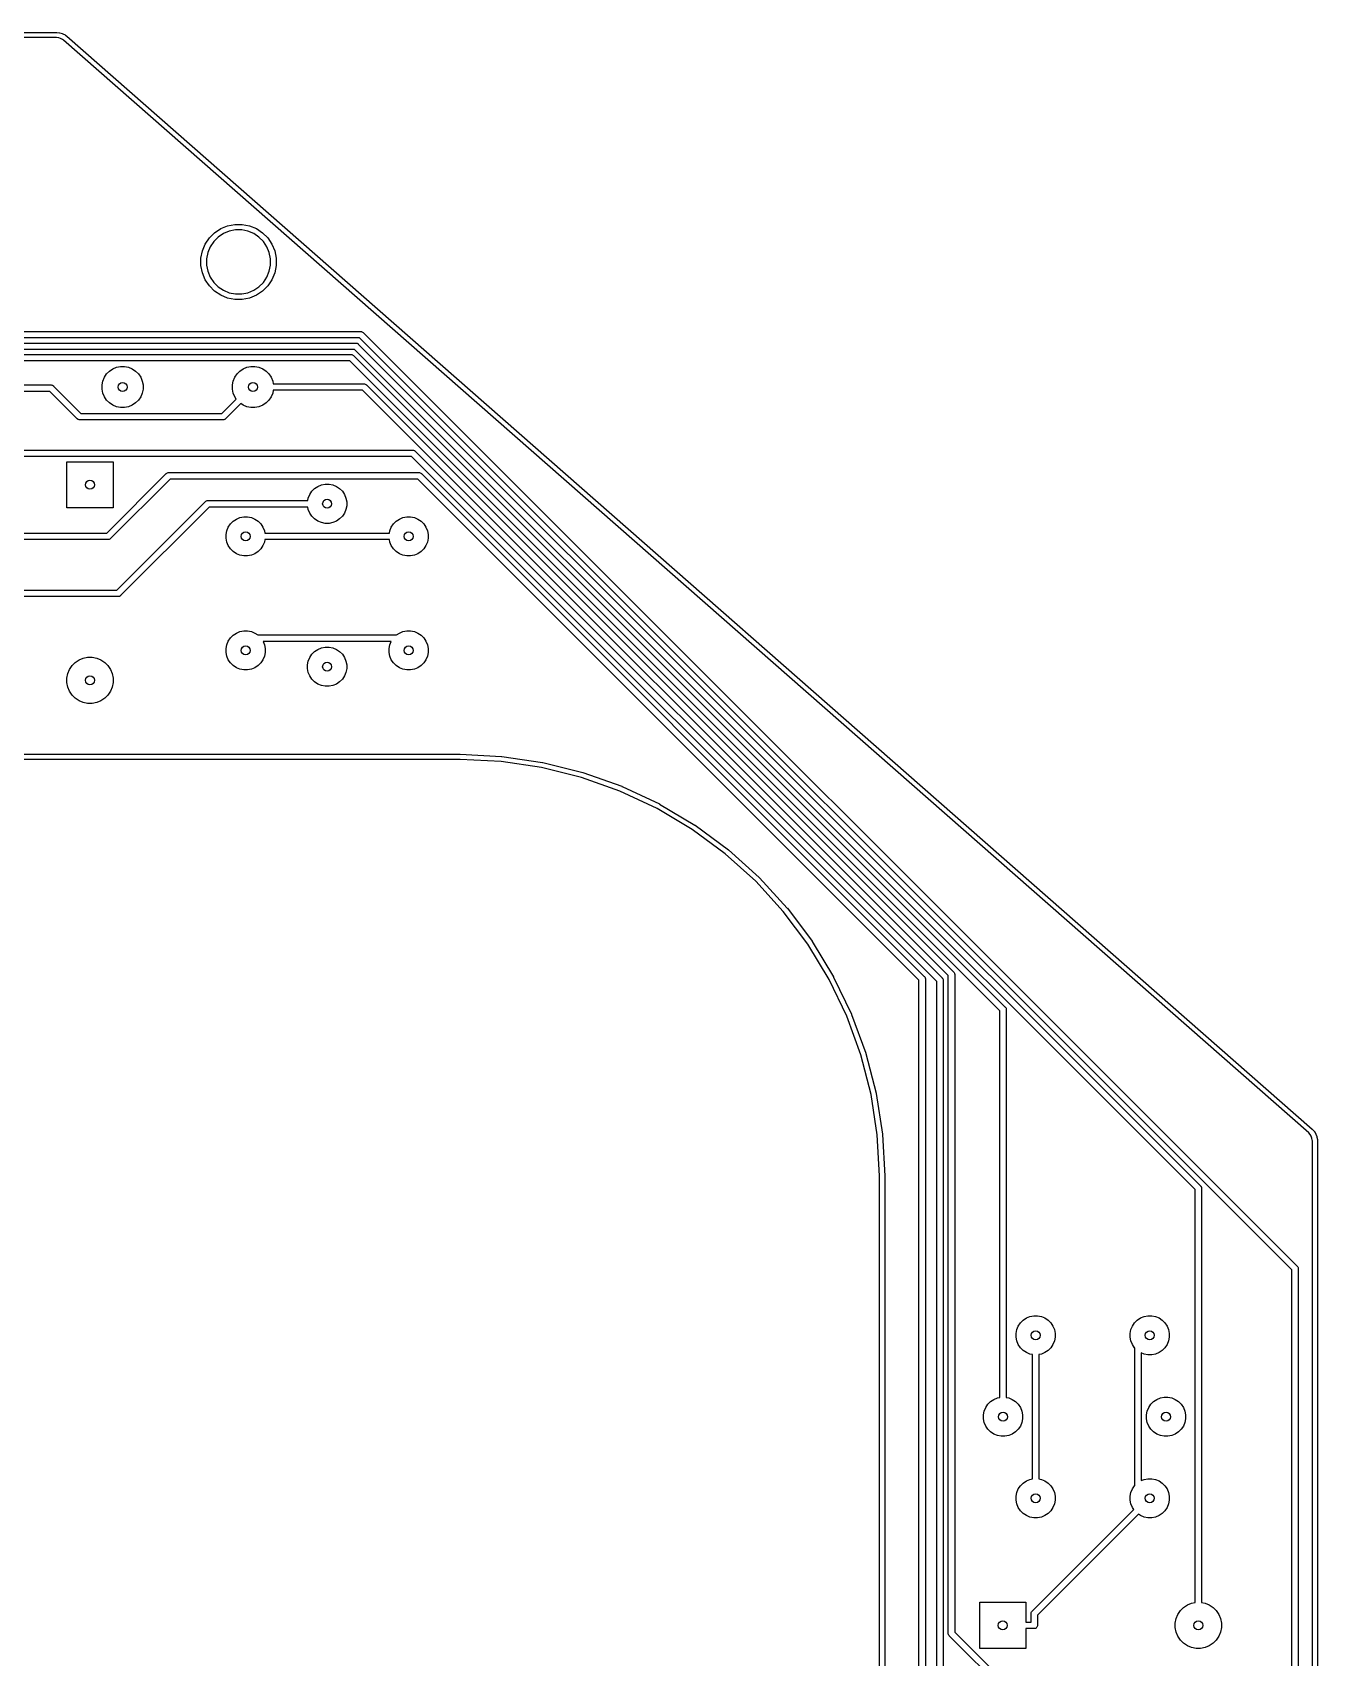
# Model space of a CAD drawing. Extents: x 17 to 176, y -177 to -9.
# Drawn here: x 125.5 to 175.6, y -72.4 to -9 of the extents above; entities that cross this region are included whole.
import ezdxf

# ---------------------------------------------------------------- set-up
doc = ezdxf.new("R2010")
doc.units = 0
doc.layers.add('BLACK', color=7, linetype='CONTINUOUS')

msp = doc.modelspace()

# ---------------------------------------------------------------- linework, layer by layer
at = {"layer": 'BLACK', "linetype": 'CONTINUOUS'}
for p, q in [((112.273, -9.044), (126.469, -9.044)), ((126.46, -9.244), (112.368, -9.244)), ((126.544, -9.2522), (126.46, -9.244)), ((126.469, -9.044), (126.474, -9.0445)), ((126.474, -9.0445), (126.474, -9.0445)), ((126.474, -9.0445), (126.573, -9.0541)), ((126.62, -9.2752), (126.544, -9.2522)), ((126.573, -9.0541), (126.573, -9.0541)), ((126.573, -9.0541), (126.574, -9.0543)), ((126.574, -9.0543), (126.583, -9.0562)), ((126.583, -9.0562), (126.592, -9.0579)), ((126.592, -9.0579), (126.687, -9.0866)), ((126.691, -9.3133), (126.62, -9.2752)), ((126.687, -9.0866), (126.688, -9.087)), ((126.688, -9.087), (126.697, -9.0906)), ((126.736, -9.3476), (126.691, -9.3133)), ((126.697, -9.0906), (126.705, -9.094)), ((126.705, -9.094), (126.792, -9.1406)), ((175.24, -51.931), (126.736, -9.3476)), ((126.792, -9.1406), (126.794, -9.1412)), ((126.794, -9.1412), (126.8, -9.1455)), ((126.8, -9.1455), (126.806, -9.1495)), ((126.806, -9.1495), (126.859, -9.1899)), ((126.859, -9.1899), (126.862, -9.1919)), ((126.862, -9.1919), (175.379, -51.7871)), ((132.253, -17.2922), (132.413, -17.0522)), ((132.413, -17.0522), (132.617, -16.8481)), ((132.757, -17.0181), (132.583, -17.1918)), ((132.617, -16.8481), (132.857, -16.6877)), ((132.961, -16.8817), (132.757, -17.0181)), ((132.857, -16.6877), (133.124, -16.5772)), ((133.188, -16.7878), (132.961, -16.8817)), ((133.124, -16.5772), (133.407, -16.5209)), ((133.429, -16.7399), (133.188, -16.7878)), ((133.407, -16.5209), (133.696, -16.5209)), ((133.674, -16.7399), (133.429, -16.7399)), ((133.915, -16.7878), (133.674, -16.7399)), ((133.696, -16.5209), (133.979, -16.5772)), ((134.142, -16.8817), (133.915, -16.7878)), ((133.979, -16.5772), (134.245, -16.6877)), ((134.346, -17.0181), (134.142, -16.8817)), ((134.245, -16.6877), (134.485, -16.8481)), ((134.52, -17.1918), (134.346, -17.0181)), ((134.485, -16.8481), (134.69, -17.0522)), ((134.69, -17.0522), (134.85, -17.2922)), ((132.086, -17.842), (132.142, -17.5589)), ((132.142, -17.5589), (132.253, -17.2922)), ((132.353, -17.6228), (132.305, -17.8636)), ((132.447, -17.3959), (132.353, -17.6228)), ((132.583, -17.1918), (132.447, -17.3959)), ((134.656, -17.3959), (134.52, -17.1918)), ((134.75, -17.6228), (134.656, -17.3959)), ((134.798, -17.8636), (134.75, -17.6228)), ((134.85, -17.2922), (134.96, -17.5589)), ((134.96, -17.5589), (135.017, -17.842)), ((132.086, -18.1307), (132.086, -17.842)), ((132.142, -18.4138), (132.086, -18.1307)), ((132.305, -17.8636), (132.305, -18.1091)), ((132.305, -18.1091), (132.353, -18.35)), ((132.353, -18.35), (132.447, -18.5768)), ((134.656, -18.5768), (134.75, -18.35)), ((134.75, -18.35), (134.798, -18.1091)), ((134.798, -18.1091), (134.798, -17.8636)), ((135.017, -18.1307), (134.96, -18.4138)), ((135.017, -17.842), (135.017, -18.1307)), ((132.253, -18.6805), (132.142, -18.4138)), ((132.413, -18.9206), (132.253, -18.6805)), ((132.617, -19.1247), (132.413, -18.9206)), ((132.447, -18.5768), (132.583, -18.781)), ((132.583, -18.781), (132.757, -18.9546)), ((132.757, -18.9546), (132.961, -19.091)), ((134.142, -19.091), (134.346, -18.9546)), ((134.346, -18.9546), (134.52, -18.781)), ((134.69, -18.9206), (134.485, -19.1247)), ((134.52, -18.781), (134.656, -18.5768)), ((134.85, -18.6805), (134.69, -18.9206)), ((134.96, -18.4138), (134.85, -18.6805)), ((132.857, -19.285), (132.617, -19.1247)), ((133.124, -19.3955), (132.857, -19.285)), ((132.961, -19.091), (133.188, -19.185)), ((133.407, -19.4518), (133.124, -19.3955)), ((133.188, -19.185), (133.429, -19.2329)), ((133.696, -19.4518), (133.407, -19.4518)), ((133.429, -19.2329), (133.674, -19.2329)), ((133.674, -19.2329), (133.915, -19.185)), ((133.979, -19.3955), (133.696, -19.4518)), ((133.915, -19.185), (134.142, -19.091)), ((134.245, -19.285), (133.979, -19.3955)), ((134.485, -19.1247), (134.245, -19.285)), ((120.232, -20.6953), (138.305, -20.6953)), ((138.305, -20.6953), (138.311, -20.6947)), ((138.311, -20.6947), (138.317, -20.6953)), ((138.317, -20.6953), (138.317, -20.6953)), ((138.317, -20.6953), (138.335, -20.6971)), ((138.335, -20.6971), (138.359, -20.7043)), ((138.359, -20.7043), (138.381, -20.7159)), ((138.381, -20.7159), (138.4, -20.7315)), ((138.4, -20.7315), (138.404, -20.7363)), ((138.404, -20.7363), (174.791, -57.1241)), ((114.949, -21.1456), (138.118, -21.1456)), ((138.073, -21.3956), (114.994, -21.3956)), ((138.259, -20.9453), (120.186, -20.9453)), ((170.817, -54.1401), (138.073, -21.3956)), ((138.118, -21.1456), (138.124, -21.145)), ((138.124, -21.145), (138.13, -21.1456)), ((138.13, -21.1456), (138.13, -21.1456)), ((138.13, -21.1456), (138.149, -21.1474)), ((138.149, -21.1474), (138.172, -21.1546)), ((138.172, -21.1546), (138.194, -21.1662)), ((138.194, -21.1662), (138.213, -21.1818)), ((138.213, -21.1818), (138.217, -21.1866)), ((138.217, -21.1866), (171.026, -53.9956)), ((174.582, -57.2686), (138.259, -20.9453)), ((116.065, -21.5959), (137.931, -21.5959)), ((137.886, -21.8459), (116.11, -21.8459)), ((128.522, -22.2386), (128.653, -22.151)), ((128.653, -22.151), (128.799, -22.0907)), ((128.799, -22.0907), (128.953, -22.06)), ((128.953, -22.06), (129.111, -22.06)), ((129.111, -22.06), (129.265, -22.0907)), ((129.265, -22.0907), (129.411, -22.151)), ((129.411, -22.151), (129.542, -22.2386)), ((133.602, -22.2386), (133.733, -22.151)), ((133.733, -22.151), (133.879, -22.0907)), ((133.879, -22.0907), (134.033, -22.06)), ((134.033, -22.06), (134.191, -22.06)), ((134.191, -22.06), (134.345, -22.0907)), ((134.345, -22.0907), (134.491, -22.151)), ((134.491, -22.151), (134.622, -22.2386)), ((163.208, -47.1681), (137.886, -21.8459)), ((137.931, -21.5959), (137.938, -21.5953)), ((137.938, -21.5953), (137.944, -21.5959)), ((137.944, -21.5959), (137.944, -21.5959)), ((137.944, -21.5959), (137.962, -21.5977)), ((137.962, -21.5977), (137.986, -21.6049)), ((137.986, -21.6049), (138.007, -21.6165)), ((138.007, -21.6165), (138.026, -21.6321)), ((138.026, -21.6321), (138.03, -21.6369)), ((138.03, -21.6369), (163.417, -47.0236)), ((119.834, -22.7796), (126.243, -22.7796)), ((126.243, -22.7796), (126.249, -22.779)), ((126.249, -22.779), (126.255, -22.7796)), ((126.255, -22.7796), (126.255, -22.7796)), ((126.255, -22.7796), (126.274, -22.7814)), ((126.274, -22.7814), (126.297, -22.7886)), ((126.297, -22.7886), (126.319, -22.8002)), ((128.232, -22.7812), (128.263, -22.6266)), ((128.232, -22.9388), (128.232, -22.7812)), ((128.263, -22.6266), (128.323, -22.4811)), ((128.323, -22.4811), (128.411, -22.35)), ((128.411, -22.35), (128.522, -22.2386)), ((129.542, -22.2386), (129.653, -22.35)), ((129.653, -22.35), (129.741, -22.4811)), ((129.741, -22.4811), (129.801, -22.6266)), ((129.801, -22.6266), (129.832, -22.7812)), ((129.832, -22.7812), (129.832, -22.9388)), ((133.312, -22.7812), (133.343, -22.6266)), ((133.312, -22.9388), (133.312, -22.7812)), ((133.343, -22.6266), (133.403, -22.4811)), ((133.403, -22.4811), (133.491, -22.35)), ((133.491, -22.35), (133.602, -22.2386)), ((134.622, -22.2386), (134.733, -22.35)), ((134.733, -22.35), (134.821, -22.4811)), ((134.821, -22.4811), (134.881, -22.6266)), ((134.881, -22.6266), (134.903, -22.735)), ((134.903, -22.735), (138.43, -22.735)), ((138.43, -22.735), (138.436, -22.7344)), ((138.436, -22.7344), (138.442, -22.735)), ((138.442, -22.735), (138.442, -22.735)), ((138.442, -22.735), (138.461, -22.7368)), ((138.461, -22.7368), (138.484, -22.744)), ((138.484, -22.744), (138.506, -22.7556)), ((138.506, -22.7556), (138.525, -22.7712)), ((138.525, -22.7712), (138.529, -22.776)), ((138.529, -22.776), (161.408, -45.6549)), ((126.197, -23.0296), (119.88, -23.0296)), ((127.268, -24.1), (126.197, -23.0296)), ((126.319, -22.8002), (126.338, -22.8158)), ((126.338, -22.8158), (126.342, -22.8206)), ((126.342, -22.8206), (127.412, -23.8909)), ((128.263, -23.0934), (128.232, -22.9388)), ((128.323, -23.2389), (128.263, -23.0934)), ((128.411, -23.37), (128.323, -23.2389)), ((128.522, -23.4814), (128.411, -23.37)), ((129.653, -23.37), (129.542, -23.4814)), ((129.741, -23.2389), (129.653, -23.37)), ((129.801, -23.0934), (129.741, -23.2389)), ((129.832, -22.9388), (129.801, -23.0934)), ((132.904, -23.8909), (133.464, -23.3308)), ((133.343, -23.0934), (133.312, -22.9388)), ((133.403, -23.2389), (133.343, -23.0934)), ((133.464, -23.3308), (133.403, -23.2389)), ((134.733, -23.37), (134.622, -23.4814)), ((134.821, -23.2389), (134.733, -23.37)), ((134.881, -23.0934), (134.821, -23.2389)), ((134.903, -22.985), (134.881, -23.0934)), ((138.385, -22.985), (134.903, -22.985)), ((161.199, -45.7994), (138.385, -22.985)), ((127.412, -23.8909), (132.904, -23.8909)), ((128.653, -23.569), (128.522, -23.4814)), ((128.799, -23.6293), (128.653, -23.569)), ((128.953, -23.66), (128.799, -23.6293)), ((129.111, -23.66), (128.953, -23.66)), ((129.265, -23.6293), (129.111, -23.66)), ((129.411, -23.569), (129.265, -23.6293)), ((129.542, -23.4814), (129.411, -23.569)), ((133.641, -23.5076), (133.049, -24.0999)), ((133.733, -23.569), (133.641, -23.5076)), ((133.879, -23.6293), (133.733, -23.569)), ((134.033, -23.66), (133.879, -23.6293)), ((134.191, -23.66), (134.033, -23.66)), ((134.345, -23.6293), (134.191, -23.66)), ((134.491, -23.569), (134.345, -23.6293)), ((134.622, -23.4814), (134.491, -23.569)), ((127.272, -24.1047), (127.268, -24.1)), ((127.276, -24.1086), (127.272, -24.1047)), ((127.286, -24.1167), (127.276, -24.1086)), ((127.276, -24.1086), (127.276, -24.1086)), ((127.291, -24.1203), (127.286, -24.1167)), ((127.312, -24.1319), (127.291, -24.1203)), ((127.336, -24.1391), (127.312, -24.1319)), ((127.354, -24.1409), (127.336, -24.1391)), ((127.36, -24.1415), (127.354, -24.1409)), ((127.354, -24.1409), (127.354, -24.1409)), ((127.367, -24.1409), (127.36, -24.1415)), ((132.95, -24.1409), (127.367, -24.1409)), ((132.956, -24.1415), (132.95, -24.1409)), ((132.962, -24.1409), (132.956, -24.1415)), ((132.981, -24.1391), (132.962, -24.1409)), ((132.962, -24.1409), (132.962, -24.1409)), ((133.004, -24.1319), (132.981, -24.1391)), ((133.026, -24.1203), (133.004, -24.1319)), ((133.045, -24.1047), (133.026, -24.1203)), ((133.049, -24.0999), (133.045, -24.1047)), ((119.785, -25.3197), (140.336, -25.3197)), ((140.336, -25.3197), (140.342, -25.3191)), ((140.342, -25.3191), (140.349, -25.3197)), ((140.349, -25.3197), (140.349, -25.3197)), ((140.349, -25.3197), (140.367, -25.3215)), ((140.367, -25.3215), (140.39, -25.3287)), ((140.39, -25.3287), (140.412, -25.3403)), ((140.291, -25.5697), (119.83, -25.5697)), ((126.862, -27.57), (126.862, -25.77)), ((126.862, -25.77), (128.662, -25.77)), ((128.662, -25.77), (128.662, -27.57)), ((160.749, -46.0276), (140.291, -25.5697)), ((140.412, -25.3403), (140.431, -25.3559)), ((140.431, -25.3559), (140.435, -25.3607)), ((140.435, -25.3607), (160.958, -45.8831)), ((128.417, -28.556), (130.737, -26.2356)), ((130.882, -26.4447), (128.561, -28.765)), ((130.737, -26.2356), (130.741, -26.2309)), ((130.741, -26.2309), (130.746, -26.227)), ((130.746, -26.227), (130.76, -26.2153)), ((130.746, -26.227), (130.746, -26.227)), ((130.76, -26.2153), (130.782, -26.2037)), ((130.76, -26.2153), (130.76, -26.2153)), ((130.76, -26.2153), (130.76, -26.2153)), ((130.782, -26.2037), (130.805, -26.1965)), ((130.805, -26.1965), (130.824, -26.1947)), ((130.824, -26.1947), (130.83, -26.1941)), ((130.824, -26.1947), (130.824, -26.1947)), ((130.83, -26.1941), (130.836, -26.1947)), ((130.836, -26.1947), (140.574, -26.1947)), ((140.529, -26.4447), (130.882, -26.4447)), ((160.057, -45.9733), (140.529, -26.4447)), ((140.574, -26.1947), (140.581, -26.1941)), ((140.581, -26.1941), (140.587, -26.1947)), ((140.587, -26.1947), (140.587, -26.1947)), ((140.587, -26.1947), (140.605, -26.1965)), ((140.605, -26.1965), (140.629, -26.2037)), ((140.629, -26.2037), (140.65, -26.2153)), ((140.65, -26.2153), (140.669, -26.2309)), ((140.669, -26.2309), (140.673, -26.2357)), ((140.673, -26.2357), (160.266, -45.8288)), ((136.25, -27.286), (136.269, -27.1887)), ((136.269, -27.1887), (136.327, -27.0501)), ((136.327, -27.0501), (136.41, -26.9253)), ((136.41, -26.9253), (136.516, -26.8191)), ((136.516, -26.8191), (136.641, -26.7357)), ((136.641, -26.7357), (136.78, -26.6783)), ((136.78, -26.6783), (136.927, -26.649)), ((136.927, -26.649), (137.077, -26.649)), ((137.077, -26.649), (137.224, -26.6783)), ((137.224, -26.6783), (137.363, -26.7357)), ((137.363, -26.7357), (137.488, -26.8191)), ((137.488, -26.8191), (137.594, -26.9253)), ((137.594, -26.9253), (137.677, -27.0501)), ((137.677, -27.0501), (137.735, -27.1887)), ((137.735, -27.1887), (137.764, -27.336)), ((128.662, -27.57), (126.862, -27.57)), ((128.807, -30.7785), (132.258, -27.3269)), ((132.403, -27.536), (128.951, -30.9875)), ((132.258, -27.3269), (132.262, -27.3222)), ((132.262, -27.3222), (132.268, -27.3171)), ((132.268, -27.3171), (132.281, -27.3066)), ((132.281, -27.3066), (132.303, -27.295)), ((132.303, -27.295), (132.327, -27.2878)), ((132.327, -27.2878), (132.345, -27.286)), ((132.345, -27.286), (132.351, -27.2854)), ((132.345, -27.286), (132.345, -27.286)), ((132.351, -27.2854), (132.357, -27.286)), ((132.357, -27.286), (136.25, -27.286)), ((136.25, -27.536), (132.403, -27.536)), ((136.269, -27.6333), (136.25, -27.536)), ((136.327, -27.7719), (136.269, -27.6333)), ((136.41, -27.8967), (136.327, -27.7719)), ((137.677, -27.7719), (137.594, -27.8967)), ((137.735, -27.6333), (137.677, -27.7719)), ((137.764, -27.486), (137.735, -27.6333)), ((137.764, -27.336), (137.764, -27.486)), ((133.065, -28.6059), (133.094, -28.4587)), ((133.094, -28.4587), (133.152, -28.3201)), ((133.152, -28.3201), (133.235, -28.1953)), ((133.235, -28.1953), (133.341, -28.0891)), ((133.341, -28.0891), (133.466, -28.0057)), ((133.466, -28.0057), (133.605, -27.9483)), ((133.605, -27.9483), (133.752, -27.919)), ((133.752, -27.919), (133.902, -27.919)), ((133.902, -27.919), (134.049, -27.9483)), ((134.049, -27.9483), (134.188, -28.0057)), ((134.188, -28.0057), (134.313, -28.0891)), ((134.313, -28.0891), (134.419, -28.1953)), ((134.419, -28.1953), (134.502, -28.3201)), ((134.502, -28.3201), (134.56, -28.4587)), ((134.56, -28.4587), (134.579, -28.556)), ((136.516, -28.0029), (136.41, -27.8967)), ((136.641, -28.0863), (136.516, -28.0029)), ((136.78, -28.1437), (136.641, -28.0863)), ((136.927, -28.173), (136.78, -28.1437)), ((137.077, -28.173), (136.927, -28.173)), ((137.224, -28.1437), (137.077, -28.173)), ((137.363, -28.0863), (137.224, -28.1437)), ((137.488, -28.0029), (137.363, -28.0863)), ((137.594, -27.8967), (137.488, -28.0029)), ((139.425, -28.556), (139.444, -28.4587)), ((139.444, -28.4587), (139.502, -28.3201)), ((139.502, -28.3201), (139.585, -28.1953)), ((139.585, -28.1953), (139.691, -28.0891)), ((139.691, -28.0891), (139.816, -28.0057)), ((139.816, -28.0057), (139.955, -27.9483)), ((139.955, -27.9483), (140.102, -27.919)), ((140.102, -27.919), (140.252, -27.919)), ((140.252, -27.919), (140.399, -27.9483)), ((140.399, -27.9483), (140.538, -28.0057)), ((140.538, -28.0057), (140.663, -28.0891)), ((140.663, -28.0891), (140.769, -28.1953)), ((140.769, -28.1953), (140.852, -28.3201)), ((140.852, -28.3201), (140.91, -28.4587)), ((140.91, -28.4587), (140.939, -28.6059)), ((120.609, -28.556), (128.417, -28.556)), ((128.462, -28.806), (120.609, -28.806)), ((128.469, -28.8066), (128.462, -28.806)), ((128.475, -28.806), (128.469, -28.8066)), ((128.493, -28.8042), (128.475, -28.806)), ((128.475, -28.806), (128.475, -28.806)), ((128.517, -28.797), (128.493, -28.8042)), ((128.538, -28.7854), (128.517, -28.797)), ((128.557, -28.7698), (128.538, -28.7854)), ((128.561, -28.765), (128.557, -28.7698)), ((133.065, -28.756), (133.065, -28.6059)), ((133.094, -28.9033), (133.065, -28.756)), ((133.152, -29.0419), (133.094, -28.9033)), ((133.235, -29.1667), (133.152, -29.0419)), ((134.502, -29.0419), (134.419, -29.1667)), ((134.56, -28.9033), (134.502, -29.0419)), ((134.579, -28.806), (134.56, -28.9033)), ((134.579, -28.556), (139.425, -28.556)), ((139.425, -28.806), (134.579, -28.806)), ((139.444, -28.9033), (139.425, -28.806)), ((139.502, -29.0419), (139.444, -28.9033)), ((139.585, -29.1667), (139.502, -29.0419)), ((140.852, -29.0419), (140.769, -29.1667)), ((140.91, -28.9033), (140.852, -29.0419)), ((140.939, -28.756), (140.91, -28.9033)), ((140.939, -28.6059), (140.939, -28.756)), ((133.341, -29.2729), (133.235, -29.1667)), ((133.466, -29.3563), (133.341, -29.2729)), ((133.605, -29.4137), (133.466, -29.3563)), ((133.752, -29.443), (133.605, -29.4137)), ((133.902, -29.443), (133.752, -29.443)), ((134.049, -29.4137), (133.902, -29.443)), ((134.188, -29.3563), (134.049, -29.4137)), ((134.313, -29.2729), (134.188, -29.3563)), ((134.419, -29.1667), (134.313, -29.2729)), ((139.691, -29.2729), (139.585, -29.1667)), ((139.816, -29.3563), (139.691, -29.2729)), ((139.955, -29.4137), (139.816, -29.3563)), ((140.102, -29.443), (139.955, -29.4137)), ((140.252, -29.443), (140.102, -29.443)), ((140.399, -29.4137), (140.252, -29.443)), ((140.538, -29.3563), (140.399, -29.4137)), ((140.663, -29.2729), (140.538, -29.3563)), ((140.769, -29.1667), (140.663, -29.2729)), ((119.546, -30.7785), (128.807, -30.7785)), ((128.852, -31.0285), (119.591, -31.0285)), ((128.859, -31.0291), (128.852, -31.0285)), ((128.865, -31.0285), (128.859, -31.0291)), ((128.883, -31.0267), (128.865, -31.0285)), ((128.865, -31.0285), (128.865, -31.0285)), ((128.907, -31.0195), (128.883, -31.0267)), ((128.928, -31.0079), (128.907, -31.0195)), ((128.947, -30.9923), (128.928, -31.0079)), ((128.951, -30.9875), (128.947, -30.9923)), ((133.065, -33.051), (133.094, -32.9037)), ((133.094, -32.9037), (133.152, -32.7651)), ((133.152, -32.7651), (133.235, -32.6403)), ((133.235, -32.6403), (133.341, -32.5341)), ((133.341, -32.5341), (133.466, -32.4507)), ((133.466, -32.4507), (133.605, -32.3933)), ((133.605, -32.3933), (133.752, -32.364)), ((133.752, -32.364), (133.902, -32.364)), ((133.902, -32.364), (134.049, -32.3933)), ((134.049, -32.3933), (134.188, -32.4507)), ((134.188, -32.4507), (134.297, -32.5234)), ((134.297, -32.5234), (134.299, -32.5232)), ((134.299, -32.5232), (134.305, -32.5226)), ((134.299, -32.5232), (134.299, -32.5232)), ((134.305, -32.5226), (134.311, -32.5232)), ((134.311, -32.5232), (139.693, -32.5232)), ((139.498, -32.7732), (134.506, -32.7732)), ((134.506, -32.7732), (134.56, -32.9037)), ((134.56, -32.9037), (134.589, -33.051)), ((139.415, -33.051), (139.444, -32.9037)), ((139.444, -32.9037), (139.498, -32.7732)), ((139.693, -32.5232), (139.699, -32.5226)), ((139.699, -32.5226), (139.705, -32.5232)), ((139.705, -32.5232), (139.705, -32.5232)), ((139.705, -32.5232), (139.707, -32.5234)), ((139.707, -32.5234), (139.816, -32.4507)), ((139.816, -32.4507), (139.955, -32.3933)), ((139.955, -32.3933), (140.102, -32.364)), ((140.102, -32.364), (140.252, -32.364)), ((140.252, -32.364), (140.399, -32.3933)), ((140.399, -32.3933), (140.538, -32.4507)), ((140.538, -32.4507), (140.663, -32.5341)), ((140.663, -32.5341), (140.769, -32.6403)), ((140.769, -32.6403), (140.852, -32.7651)), ((140.852, -32.7651), (140.91, -32.9037)), ((140.91, -32.9037), (140.939, -33.051)), ((127.188, -33.5909), (127.336, -33.4924)), ((127.336, -33.4924), (127.499, -33.4246)), ((127.499, -33.4246), (127.673, -33.39)), ((127.673, -33.39), (127.851, -33.39)), ((127.851, -33.39), (128.025, -33.4246)), ((128.025, -33.4246), (128.188, -33.4924)), ((128.188, -33.4924), (128.336, -33.5909)), ((133.065, -33.201), (133.065, -33.051)), ((133.094, -33.3483), (133.065, -33.201)), ((133.152, -33.4869), (133.094, -33.3483)), ((133.235, -33.6117), (133.152, -33.4869)), ((134.502, -33.4869), (134.419, -33.6117)), ((134.56, -33.3483), (134.502, -33.4869)), ((134.589, -33.201), (134.56, -33.3483)), ((134.589, -33.051), (134.589, -33.201)), ((136.24, -33.6859), (136.269, -33.5387)), ((136.269, -33.5387), (136.327, -33.4001)), ((136.327, -33.4001), (136.41, -33.2753)), ((136.41, -33.2753), (136.516, -33.1691)), ((136.516, -33.1691), (136.641, -33.0857)), ((136.641, -33.0857), (136.78, -33.0283)), ((136.78, -33.0283), (136.927, -32.999)), ((136.927, -32.999), (137.077, -32.999)), ((137.077, -32.999), (137.224, -33.0283)), ((137.224, -33.0283), (137.363, -33.0857)), ((137.363, -33.0857), (137.488, -33.1691)), ((137.488, -33.1691), (137.594, -33.2753)), ((137.594, -33.2753), (137.677, -33.4001)), ((137.677, -33.4001), (137.735, -33.5387)), ((137.735, -33.5387), (137.764, -33.6859)), ((139.415, -33.201), (139.415, -33.051)), ((139.444, -33.3483), (139.415, -33.201)), ((139.502, -33.4869), (139.444, -33.3483)), ((139.585, -33.6117), (139.502, -33.4869)), ((140.852, -33.4869), (140.769, -33.6117)), ((140.91, -33.3483), (140.852, -33.4869)), ((140.939, -33.201), (140.91, -33.3483)), ((140.939, -33.051), (140.939, -33.201)), ((126.862, -34.2014), (126.897, -34.0275)), ((126.897, -34.0275), (126.964, -33.8637)), ((126.964, -33.8637), (127.063, -33.7163)), ((127.063, -33.7163), (127.188, -33.5909)), ((128.336, -33.5909), (128.461, -33.7163)), ((128.461, -33.7163), (128.56, -33.8637)), ((128.56, -33.8637), (128.627, -34.0275)), ((128.627, -34.0275), (128.662, -34.2014)), ((133.341, -33.7179), (133.235, -33.6117)), ((133.466, -33.8013), (133.341, -33.7179)), ((133.605, -33.8587), (133.466, -33.8013)), ((133.752, -33.888), (133.605, -33.8587)), ((133.902, -33.888), (133.752, -33.888)), ((134.049, -33.8587), (133.902, -33.888)), ((134.188, -33.8013), (134.049, -33.8587)), ((134.313, -33.7179), (134.188, -33.8013)), ((134.419, -33.6117), (134.313, -33.7179)), ((136.24, -33.8361), (136.24, -33.6859)), ((136.269, -33.9833), (136.24, -33.8361)), ((136.327, -34.1219), (136.269, -33.9833)), ((136.41, -34.2467), (136.327, -34.1219)), ((137.677, -34.1219), (137.594, -34.2467)), ((137.735, -33.9833), (137.677, -34.1219)), ((137.764, -33.8361), (137.735, -33.9833)), ((137.764, -33.6859), (137.764, -33.8361)), ((139.691, -33.7179), (139.585, -33.6117)), ((139.816, -33.8013), (139.691, -33.7179)), ((139.955, -33.8587), (139.816, -33.8013)), ((140.102, -33.888), (139.955, -33.8587)), ((140.252, -33.888), (140.102, -33.888)), ((140.399, -33.8587), (140.252, -33.888)), ((140.538, -33.8013), (140.399, -33.8587)), ((140.663, -33.7179), (140.538, -33.8013)), ((140.769, -33.6117), (140.663, -33.7179)), ((126.862, -34.3786), (126.862, -34.2014)), ((126.897, -34.5525), (126.862, -34.3786)), ((126.964, -34.7163), (126.897, -34.5525)), ((127.063, -34.8637), (126.964, -34.7163)), ((128.56, -34.7163), (128.461, -34.8637)), ((128.627, -34.5525), (128.56, -34.7163)), ((128.662, -34.3786), (128.627, -34.5525)), ((128.662, -34.2014), (128.662, -34.3786)), ((136.516, -34.3529), (136.41, -34.2467)), ((136.641, -34.4363), (136.516, -34.3529)), ((136.78, -34.4937), (136.641, -34.4363)), ((136.927, -34.523), (136.78, -34.4937)), ((137.077, -34.523), (136.927, -34.523)), ((137.224, -34.4937), (137.077, -34.523)), ((137.363, -34.4363), (137.224, -34.4937)), ((137.488, -34.3529), (137.363, -34.4363)), ((137.594, -34.2467), (137.488, -34.3529)), ((127.188, -34.9891), (127.063, -34.8637)), ((127.336, -35.0876), (127.188, -34.9891)), ((127.499, -35.1554), (127.336, -35.0876)), ((127.673, -35.19), (127.499, -35.1554)), ((127.851, -35.19), (127.673, -35.19)), ((128.025, -35.1554), (127.851, -35.19)), ((128.188, -35.0876), (128.025, -35.1554)), ((128.336, -34.9891), (128.188, -35.0876)), ((128.461, -34.8637), (128.336, -34.9891)), ((50.5992, -37.1745), (142.187, -37.1745)), ((142.187, -37.1745), (142.189, -37.1747)), ((142.189, -37.1747), (143.791, -37.2531)), ((143.791, -37.2531), (143.793, -37.2532)), ((143.793, -37.2532), (143.797, -37.2536)), ((143.797, -37.2536), (143.801, -37.254)), ((143.801, -37.254), (145.39, -37.4887)), ((142.179, -37.3745), (50.6042, -37.3745)), ((143.776, -37.4526), (142.179, -37.3745)), ((145.356, -37.6858), (143.776, -37.4526)), ((146.905, -38.0721), (145.356, -37.6858)), ((145.39, -37.4887), (145.391, -37.4889)), ((145.391, -37.4889), (145.395, -37.4898)), ((145.395, -37.4898), (145.399, -37.4906)), ((145.399, -37.4906), (146.958, -37.8792)), ((146.958, -37.8792), (146.958, -37.8792)), ((146.958, -37.8792), (146.958, -37.8792)), ((146.958, -37.8792), (146.959, -37.8795)), ((146.959, -37.8795), (146.963, -37.8808)), ((146.963, -37.8808), (146.967, -37.882)), ((146.967, -37.882), (148.481, -38.4208)), ((148.409, -38.6076), (146.905, -38.0721)), ((149.854, -39.2874), (148.409, -38.6076)), ((148.481, -38.4208), (148.482, -38.4213)), ((148.482, -38.4213), (148.486, -38.423)), ((148.486, -38.423), (148.49, -38.4246)), ((148.49, -38.4246), (149.943, -39.1085)), ((149.943, -39.1085), (149.944, -39.1091)), ((149.944, -39.1091), (149.948, -39.1111)), ((149.948, -39.1111), (149.952, -39.1131)), ((149.952, -39.1131), (151.331, -39.9356)), ((151.225, -40.1049), (149.854, -39.2874)), ((152.51, -41.0523), (151.225, -40.1049)), ((151.331, -39.9356), (151.331, -39.9356)), ((151.331, -39.9356), (151.331, -39.9356)), ((151.331, -39.9356), (151.333, -39.9363)), ((151.333, -39.9363), (151.336, -39.9387)), ((151.336, -39.9387), (151.34, -39.941)), ((151.34, -39.941), (152.632, -40.8942)), ((153.696, -42.1205), (152.51, -41.0523)), ((152.632, -40.8942), (152.634, -40.895)), ((152.634, -40.895), (152.637, -40.8977)), ((152.637, -40.8977), (152.64, -40.9004)), ((152.64, -40.9004), (153.834, -41.9752)), ((154.773, -43.2995), (153.696, -42.1205)), ((153.834, -41.9752), (153.835, -41.9761)), ((153.835, -41.9761), (153.838, -41.9791)), ((153.838, -41.9791), (153.841, -41.9821)), ((153.841, -41.9821), (154.924, -43.1682)), ((155.729, -44.5779), (154.773, -43.2995)), ((154.924, -43.1682), (154.925, -43.1693)), ((154.925, -43.1693), (154.927, -43.1725)), ((154.927, -43.1725), (154.93, -43.1758)), ((154.93, -43.1758), (155.892, -44.462)), ((156.556, -45.9435), (155.729, -44.5779)), ((155.892, -44.462), (155.892, -44.462)), ((155.892, -44.462), (155.892, -44.462)), ((155.892, -44.462), (155.893, -44.4631)), ((155.893, -44.4631), (155.895, -44.4666)), ((155.895, -44.4666), (155.898, -44.4701)), ((155.898, -44.4701), (156.73, -45.844)), ((157.246, -47.3832), (156.556, -45.9435)), ((156.73, -45.844), (156.731, -45.8452)), ((156.731, -45.8452), (156.732, -45.8489)), ((156.732, -45.8489), (156.734, -45.8526)), ((156.734, -45.8526), (157.429, -47.3012)), ((160.057, -102.084), (160.057, -45.9733)), ((160.266, -45.8288), (160.271, -45.8327)), ((160.271, -45.8327), (160.275, -45.8374)), ((160.275, -45.8374), (160.275, -45.8374)), ((160.275, -45.8374), (160.283, -45.8469)), ((160.283, -45.8469), (160.287, -45.8517)), ((160.287, -45.8517), (160.298, -45.8734)), ((160.298, -45.8734), (160.305, -45.897)), ((160.305, -45.897), (160.307, -45.9154)), ((160.307, -45.9154), (160.307, -45.9154)), ((160.307, -45.9154), (160.308, -45.9215)), ((160.308, -45.9215), (160.307, -45.9276)), ((160.307, -45.9276), (160.307, -102.038)), ((160.748, -76.3994), (160.749, -46.0276)), ((160.958, -45.8831), (160.962, -45.887)), ((160.962, -45.887), (160.966, -45.8917)), ((160.966, -45.8917), (160.966, -45.8917)), ((160.966, -45.8917), (160.978, -45.906)), ((160.978, -45.906), (160.983, -45.9154)), ((160.983, -45.9154), (160.99, -45.9277)), ((160.99, -45.9277), (160.997, -45.9513)), ((160.997, -45.9513), (160.998, -45.9697)), ((160.998, -45.9697), (160.998, -45.9697)), ((160.998, -45.9697), (160.999, -45.9758)), ((160.999, -45.9758), (160.998, -45.9819)), ((160.998, -45.9819), (160.998, -76.3537)), ((161.199, -71.4275), (161.199, -45.7994)), ((161.408, -45.6549), (161.413, -45.6588)), ((161.413, -45.6588), (161.417, -45.6635)), ((161.417, -45.6635), (161.417, -45.6635)), ((161.417, -45.6635), (161.426, -45.6753)), ((161.426, -45.6753), (161.428, -45.6778)), ((161.428, -45.6778), (161.44, -45.6995)), ((161.44, -45.6995), (161.447, -45.7231)), ((161.447, -45.7231), (161.449, -45.7415)), ((161.449, -45.7415), (161.449, -45.7415)), ((161.449, -45.7415), (161.45, -45.7476)), ((161.45, -45.7476), (161.449, -45.7537)), ((161.449, -45.7537), (161.449, -71.3818)), ((157.792, -48.8835), (157.246, -47.3832)), ((157.429, -47.3012), (157.429, -47.3012)), ((157.429, -47.3012), (157.429, -47.3013)), ((157.429, -47.3013), (157.429, -47.3025)), ((157.429, -47.3025), (157.431, -47.3064)), ((157.431, -47.3064), (157.432, -47.3102)), ((157.432, -47.3102), (157.982, -48.8196)), ((163.208, -62.2379), (163.208, -47.1681)), ((163.417, -47.0236), (163.422, -47.0275)), ((163.422, -47.0275), (163.426, -47.0322)), ((163.426, -47.0322), (163.426, -47.0322)), ((163.426, -47.0322), (163.437, -47.0465)), ((163.437, -47.0465), (163.449, -47.0682)), ((163.449, -47.0682), (163.456, -47.0918)), ((163.456, -47.0918), (163.458, -47.1102)), ((163.458, -47.1102), (163.458, -47.1102)), ((163.458, -47.1102), (163.459, -47.1163)), ((163.459, -47.1163), (163.458, -47.1224)), ((163.458, -47.1224), (163.458, -62.2379)), ((158.189, -50.4298), (157.792, -48.8835)), ((157.982, -48.8196), (157.982, -48.8197)), ((157.982, -48.8197), (157.982, -48.8197)), ((157.982, -48.8197), (157.982, -48.821)), ((157.982, -48.821), (157.983, -48.825)), ((157.983, -48.825), (157.985, -48.829)), ((157.985, -48.829), (158.384, -50.3848)), ((158.433, -52.0075), (158.189, -50.4298)), ((158.384, -50.3848), (158.384, -50.3848)), ((158.384, -50.3848), (158.384, -50.3848)), ((158.384, -50.3848), (158.384, -50.3862)), ((158.384, -50.3862), (158.385, -50.3903)), ((158.385, -50.3903), (158.386, -50.3944)), ((158.386, -50.3944), (158.632, -51.9818)), ((175.379, -51.7871), (175.382, -51.7907)), ((175.382, -51.7907), (175.382, -51.7907)), ((175.382, -51.7907), (175.45, -51.8631)), ((175.45, -51.8631), (175.451, -51.8641)), ((175.451, -51.8641), (175.457, -51.8713)), ((175.457, -51.8713), (175.462, -51.8785)), ((175.462, -51.8785), (175.514, -51.9627)), ((158.523, -53.6038), (158.433, -52.0075)), ((158.632, -51.9818), (158.632, -51.9832)), ((158.632, -51.9832), (158.632, -51.9874)), ((158.632, -51.9874), (158.633, -51.9915)), ((158.633, -51.9915), (158.722, -53.5953)), ((175.297, -51.9926), (175.24, -51.931)), ((175.34, -52.0601), (175.297, -51.9926)), ((175.368, -52.1345), (175.34, -52.0601)), ((175.381, -52.2161), (175.368, -52.1345)), ((175.382, -52.2426), (175.381, -52.2161)), ((175.382, -176.017), (175.382, -52.2426)), ((175.514, -51.9627), (175.515, -51.9639)), ((175.515, -51.9639), (175.519, -51.9721)), ((175.519, -51.9721), (175.523, -51.9802)), ((175.523, -51.9802), (175.558, -52.0729)), ((175.558, -52.0729), (175.558, -52.0729)), ((175.558, -52.0729), (175.558, -52.0729)), ((175.558, -52.0729), (175.559, -52.0742)), ((175.559, -52.0742), (175.561, -52.083)), ((175.561, -52.083), (175.563, -52.0918)), ((175.563, -52.0918), (175.58, -52.1895)), ((175.58, -52.1895), (175.58, -52.1909)), ((175.58, -52.1909), (175.58, -52.1968)), ((175.58, -52.1968), (175.581, -52.2027)), ((175.581, -52.2027), (175.582, -52.2342)), ((175.582, -52.2342), (175.582, -52.2359)), ((175.582, -52.2359), (175.582, -176.027)), ((158.523, -53.716), (158.523, -53.6038)), ((158.523, -145.291), (158.523, -53.716)), ((158.722, -53.5953), (158.723, -53.5967)), ((158.723, -53.5967), (158.722, -53.5986)), ((158.722, -53.5986), (158.723, -53.6005)), ((158.723, -53.6005), (158.723, -53.7106)), ((158.723, -53.7106), (158.723, -53.7107)), ((158.723, -53.7107), (158.723, -145.298)), ((170.817, -70.2272), (170.817, -54.1401)), ((171.026, -53.9956), (171.031, -53.9995)), ((171.031, -53.9995), (171.035, -54.0042)), ((171.035, -54.0042), (171.035, -54.0042)), ((171.035, -54.0042), (171.044, -54.016)), ((171.044, -54.016), (171.046, -54.0185)), ((171.046, -54.0185), (171.058, -54.0402)), ((171.058, -54.0402), (171.065, -54.0638)), ((171.065, -54.0638), (171.067, -54.0822)), ((171.067, -54.0822), (171.067, -54.0822)), ((171.067, -54.0822), (171.068, -54.0883)), ((171.068, -54.0883), (171.067, -54.0944)), ((171.067, -54.0944), (171.067, -70.2272)), ((174.582, -143.282), (174.582, -57.2686)), ((174.791, -57.1241), (174.796, -57.128)), ((174.796, -57.128), (174.8, -57.1327)), ((174.8, -57.1327), (174.812, -57.147)), ((174.812, -57.147), (174.823, -57.1687)), ((174.823, -57.1687), (174.831, -57.1923)), ((174.831, -57.1923), (174.832, -57.2107)), ((174.832, -57.2107), (174.832, -57.2107)), ((174.832, -57.2107), (174.833, -57.2168)), ((174.833, -57.2168), (174.832, -57.2229)), ((174.832, -57.2229), (174.832, -143.328)), ((163.87, -59.5927), (163.928, -59.4541)), ((163.928, -59.4541), (164.011, -59.3293)), ((164.011, -59.3293), (164.117, -59.2231)), ((164.117, -59.2231), (164.242, -59.1397)), ((164.242, -59.1397), (164.381, -59.0823)), ((164.381, -59.0823), (164.528, -59.053)), ((164.528, -59.053), (164.678, -59.053)), ((164.678, -59.053), (164.825, -59.0823)), ((164.825, -59.0823), (164.964, -59.1397)), ((164.964, -59.1397), (165.089, -59.2231)), ((165.089, -59.2231), (165.195, -59.3293)), ((165.195, -59.3293), (165.278, -59.4541)), ((165.278, -59.4541), (165.336, -59.5927)), ((168.315, -59.5927), (168.373, -59.4541)), ((168.373, -59.4541), (168.456, -59.3293)), ((168.456, -59.3293), (168.562, -59.2231)), ((168.562, -59.2231), (168.687, -59.1397)), ((168.687, -59.1397), (168.826, -59.0823)), ((168.826, -59.0823), (168.973, -59.053)), ((168.973, -59.053), (169.123, -59.053)), ((169.123, -59.053), (169.27, -59.0823)), ((169.27, -59.0823), (169.409, -59.1397)), ((169.409, -59.1397), (169.534, -59.2231)), ((169.534, -59.2231), (169.64, -59.3293)), ((169.64, -59.3293), (169.723, -59.4541)), ((169.723, -59.4541), (169.781, -59.5927)), ((163.841, -59.74), (163.87, -59.5927)), ((163.841, -59.89), (163.841, -59.74)), ((163.87, -60.0373), (163.841, -59.89)), ((163.928, -60.1759), (163.87, -60.0373)), ((165.336, -60.0373), (165.278, -60.1759)), ((165.336, -59.5927), (165.365, -59.74)), ((165.365, -59.89), (165.336, -60.0373)), ((165.365, -59.74), (165.365, -59.89)), ((168.286, -59.74), (168.315, -59.5927)), ((168.286, -59.89), (168.286, -59.74)), ((168.315, -60.0373), (168.286, -59.89)), ((168.373, -60.1759), (168.315, -60.0373)), ((169.781, -60.0373), (169.723, -60.1759)), ((169.781, -59.5927), (169.81, -59.74)), ((169.81, -59.89), (169.781, -60.0373)), ((169.81, -59.74), (169.81, -59.89)), ((164.011, -60.3007), (163.928, -60.1759)), ((164.117, -60.4069), (164.011, -60.3007)), ((164.242, -60.4903), (164.117, -60.4069)), ((164.381, -60.5477), (164.242, -60.4903)), ((164.478, -60.5671), (164.381, -60.5477)), ((164.478, -65.4129), (164.478, -60.5671)), ((164.825, -60.5477), (164.728, -60.5671)), ((164.728, -60.5671), (164.728, -65.4129)), ((164.964, -60.4903), (164.825, -60.5477)), ((165.089, -60.4069), (164.964, -60.4903)), ((165.195, -60.3007), (165.089, -60.4069)), ((165.278, -60.1759), (165.195, -60.3007)), ((168.456, -60.3007), (168.373, -60.1759)), ((168.462, -60.3066), (168.456, -60.3007)), ((168.462, -65.6734), (168.462, -60.3066)), ((168.826, -60.5477), (168.712, -60.5006)), ((168.712, -60.5006), (168.712, -65.4794)), ((168.973, -60.577), (168.826, -60.5477)), ((169.123, -60.577), (168.973, -60.577)), ((169.27, -60.5477), (169.123, -60.577)), ((169.409, -60.4903), (169.27, -60.5477)), ((169.534, -60.4069), (169.409, -60.4903)), ((169.64, -60.3007), (169.534, -60.4069)), ((169.723, -60.1759), (169.64, -60.3007)), ((162.6, -62.7677), (162.658, -62.6291)), ((162.658, -62.6291), (162.741, -62.5043)), ((162.741, -62.5043), (162.847, -62.3981)), ((162.847, -62.3981), (162.972, -62.3147)), ((162.972, -62.3147), (163.111, -62.2573)), ((163.111, -62.2573), (163.208, -62.2379)), ((163.458, -62.2379), (163.555, -62.2573)), ((163.555, -62.2573), (163.694, -62.3147)), ((163.694, -62.3147), (163.819, -62.3981)), ((163.819, -62.3981), (163.925, -62.5043)), ((163.925, -62.5043), (164.008, -62.6291)), ((164.008, -62.6291), (164.066, -62.7677)), ((168.95, -62.7677), (169.008, -62.6291)), ((169.008, -62.6291), (169.091, -62.5043)), ((169.091, -62.5043), (169.197, -62.3981)), ((169.197, -62.3981), (169.322, -62.3147)), ((169.322, -62.3147), (169.461, -62.2573)), ((169.461, -62.2573), (169.608, -62.228)), ((169.608, -62.228), (169.758, -62.228)), ((169.758, -62.228), (169.905, -62.2573)), ((169.905, -62.2573), (170.044, -62.3147)), ((170.044, -62.3147), (170.169, -62.3981)), ((170.169, -62.3981), (170.275, -62.5043)), ((170.275, -62.5043), (170.358, -62.6291)), ((170.358, -62.6291), (170.416, -62.7677)), ((162.571, -62.9149), (162.6, -62.7677)), ((162.571, -63.065), (162.571, -62.9149)), ((162.6, -63.2123), (162.571, -63.065)), ((162.658, -63.3509), (162.6, -63.2123)), ((164.066, -63.2123), (164.008, -63.3509)), ((164.066, -62.7677), (164.095, -62.9149)), ((164.095, -63.065), (164.066, -63.2123)), ((164.095, -62.9149), (164.095, -63.065)), ((168.921, -62.9149), (168.95, -62.7677)), ((168.921, -63.065), (168.921, -62.9149)), ((168.95, -63.2123), (168.921, -63.065)), ((169.008, -63.3509), (168.95, -63.2123)), ((170.416, -63.2123), (170.358, -63.3509)), ((170.416, -62.7677), (170.445, -62.9149)), ((170.445, -63.065), (170.416, -63.2123)), ((170.445, -62.9149), (170.445, -63.065)), ((162.741, -63.4757), (162.658, -63.3509)), ((162.847, -63.5819), (162.741, -63.4757)), ((162.972, -63.6653), (162.847, -63.5819)), ((163.111, -63.7227), (162.972, -63.6653)), ((163.258, -63.752), (163.111, -63.7227)), ((163.408, -63.752), (163.258, -63.752)), ((163.555, -63.7227), (163.408, -63.752)), ((163.694, -63.6653), (163.555, -63.7227)), ((163.819, -63.5819), (163.694, -63.6653)), ((163.925, -63.4757), (163.819, -63.5819)), ((164.008, -63.3509), (163.925, -63.4757)), ((169.091, -63.4757), (169.008, -63.3509)), ((169.197, -63.5819), (169.091, -63.4757)), ((169.322, -63.6653), (169.197, -63.5819)), ((169.461, -63.7227), (169.322, -63.6653)), ((169.608, -63.752), (169.461, -63.7227)), ((169.758, -63.752), (169.608, -63.752)), ((169.905, -63.7227), (169.758, -63.752)), ((170.044, -63.6653), (169.905, -63.7227)), ((170.169, -63.5819), (170.044, -63.6653)), ((170.275, -63.4757), (170.169, -63.5819)), ((170.358, -63.3509), (170.275, -63.4757)), ((163.87, -65.9427), (163.928, -65.8041)), ((163.928, -65.8041), (164.011, -65.6793)), ((164.011, -65.6793), (164.117, -65.5731)), ((164.117, -65.5731), (164.242, -65.4897)), ((164.242, -65.4897), (164.381, -65.4323)), ((164.381, -65.4323), (164.478, -65.4129)), ((164.728, -65.4129), (164.825, -65.4323)), ((164.825, -65.4323), (164.964, -65.4897)), ((164.964, -65.4897), (165.089, -65.5731)), ((165.089, -65.5731), (165.195, -65.6793)), ((165.195, -65.6793), (165.278, -65.8041)), ((165.278, -65.8041), (165.336, -65.9427)), ((168.315, -65.9427), (168.373, -65.8041)), ((168.373, -65.8041), (168.456, -65.6793)), ((168.456, -65.6793), (168.462, -65.6734)), ((168.712, -65.4794), (168.826, -65.4323)), ((168.826, -65.4323), (168.973, -65.403)), ((168.973, -65.403), (169.123, -65.403)), ((169.123, -65.403), (169.27, -65.4323)), ((169.27, -65.4323), (169.409, -65.4897)), ((169.409, -65.4897), (169.534, -65.5731)), ((169.534, -65.5731), (169.64, -65.6793)), ((169.64, -65.6793), (169.723, -65.8041)), ((169.723, -65.8041), (169.781, -65.9427)), ((163.841, -66.09), (163.87, -65.9427)), ((163.841, -66.24), (163.841, -66.09)), ((163.87, -66.3873), (163.841, -66.24)), ((163.928, -66.5259), (163.87, -66.3873)), ((165.336, -66.3873), (165.278, -66.5259)), ((165.336, -65.9427), (165.365, -66.09)), ((165.365, -66.24), (165.336, -66.3873)), ((165.365, -66.09), (165.365, -66.24)), ((168.286, -66.09), (168.315, -65.9427)), ((168.286, -66.24), (168.286, -66.09)), ((168.315, -66.3873), (168.286, -66.24)), ((168.373, -66.5259), (168.315, -66.3873)), ((169.781, -66.3873), (169.723, -66.5259)), ((169.781, -65.9427), (169.81, -66.09)), ((169.81, -66.24), (169.781, -66.3873)), ((169.81, -66.09), (169.81, -66.24)), ((164.011, -66.6507), (163.928, -66.5259)), ((164.117, -66.7569), (164.011, -66.6507)), ((164.242, -66.8403), (164.117, -66.7569)), ((164.381, -66.8977), (164.242, -66.8403)), ((164.528, -66.927), (164.381, -66.8977)), ((164.463, -70.573), (168.428, -66.6084)), ((164.678, -66.927), (164.528, -66.927)), ((168.605, -66.7852), (164.672, -70.7175)), ((164.825, -66.8977), (164.678, -66.927)), ((164.964, -66.8403), (164.825, -66.8977)), ((165.089, -66.7569), (164.964, -66.8403)), ((165.195, -66.6507), (165.089, -66.7569)), ((165.278, -66.5259), (165.195, -66.6507)), ((168.428, -66.6084), (168.373, -66.5259)), ((168.687, -66.8403), (168.605, -66.7852)), ((168.826, -66.8977), (168.687, -66.8403)), ((168.973, -66.927), (168.826, -66.8977)), ((169.123, -66.927), (168.973, -66.927)), ((169.27, -66.8977), (169.123, -66.927)), ((169.409, -66.8403), (169.27, -66.8977)), ((169.534, -66.7569), (169.409, -66.8403)), ((169.64, -66.6507), (169.534, -66.7569)), ((169.723, -66.5259), (169.64, -66.6507)), ((162.422, -72.02), (162.422, -70.22)), ((162.422, -70.22), (164.222, -70.22)), ((164.222, -70.22), (164.222, -70.995)), ((170.516, -70.3224), (170.679, -70.2546)), ((170.679, -70.2546), (170.817, -70.2272)), ((171.067, -70.2272), (171.205, -70.2546)), ((171.205, -70.2546), (171.368, -70.3224)), ((164.422, -70.6596), (164.424, -70.6412)), ((164.422, -70.6657), (164.422, -70.6596)), ((164.422, -70.6596), (164.422, -70.6596)), ((164.422, -70.6718), (164.422, -70.6657)), ((164.422, -70.995), (164.422, -70.6718)), ((164.424, -70.6412), (164.431, -70.6176)), ((164.431, -70.6176), (164.443, -70.5959)), ((164.443, -70.5959), (164.458, -70.5769)), ((164.458, -70.5769), (164.463, -70.573)), ((164.672, -70.7175), (164.672, -71.1139)), ((170.042, -71.0314), (170.077, -70.8575)), ((170.077, -70.8575), (170.144, -70.6937)), ((170.144, -70.6937), (170.243, -70.5463)), ((170.243, -70.5463), (170.368, -70.4209)), ((170.368, -70.4209), (170.516, -70.3224)), ((171.368, -70.3224), (171.516, -70.4209)), ((171.516, -70.4209), (171.641, -70.5463)), ((171.641, -70.5463), (171.74, -70.6937)), ((171.74, -70.6937), (171.807, -70.8575)), ((171.807, -70.8575), (171.842, -71.0314)), ((161.198, -71.4336), (161.199, -71.4275)), ((161.201, -71.4581), (161.198, -71.4336)), ((161.208, -71.4817), (161.201, -71.4581)), ((161.219, -71.5034), (161.208, -71.4817)), ((161.231, -71.5177), (161.219, -71.5034)), ((161.235, -71.5224), (161.231, -71.5177)), ((161.24, -71.5263), (161.235, -71.5224)), ((163.374, -73.6609), (161.24, -71.5263)), ((161.449, -71.3818), (163.519, -73.4519)), ((164.222, -70.995), (164.422, -70.995)), ((164.541, -71.245), (164.222, -71.245)), ((164.222, -71.245), (164.222, -72.02)), ((164.547, -71.2456), (164.541, -71.245)), ((164.572, -71.2432), (164.547, -71.2456)), ((164.595, -71.236), (164.572, -71.2432)), ((164.617, -71.2244), (164.595, -71.236)), ((164.636, -71.2088), (164.617, -71.2244)), ((164.652, -71.1898), (164.636, -71.2088)), ((164.663, -71.1681), (164.652, -71.1898)), ((164.67, -71.1445), (164.663, -71.1681)), ((164.672, -71.1261), (164.67, -71.1445)), ((164.672, -71.1139), (164.673, -71.12)), ((164.673, -71.12), (164.672, -71.1261)), ((164.672, -71.1261), (164.672, -71.1261)), ((170.042, -71.2086), (170.042, -71.0314)), ((170.077, -71.3825), (170.042, -71.2086)), ((170.144, -71.5463), (170.077, -71.3825)), ((170.243, -71.6937), (170.144, -71.5463)), ((171.74, -71.5463), (171.641, -71.6937)), ((171.807, -71.3825), (171.74, -71.5463)), ((171.842, -71.2086), (171.807, -71.3825)), ((171.842, -71.0314), (171.842, -71.2086)), ((164.222, -72.02), (162.422, -72.02)), ((170.368, -71.8191), (170.243, -71.6937)), ((170.516, -71.9176), (170.368, -71.8191)), ((170.679, -71.9854), (170.516, -71.9176)), ((170.853, -72.02), (170.679, -71.9854)), ((171.031, -72.02), (170.853, -72.02)), ((171.205, -71.9854), (171.031, -72.02)), ((171.368, -71.9176), (171.205, -71.9854)), ((171.516, -71.8191), (171.368, -71.9176)), ((171.641, -71.6937), (171.516, -71.8191))]:
    msp.add_line(p, q, dxfattribs=at)
at = {"layer": 'BLACK'}
for centre in [(129.032, -22.86), (129.032, -22.86), (134.112, -22.86), (134.112, -22.86), (127.762, -26.67), (127.762, -26.67), (137.002, -27.411), (137.002, -27.411), (133.827, -28.681), (133.827, -28.681), (140.177, -28.681), (140.177, -28.681), (133.827, -33.126), (133.827, -33.126), (140.177, -33.126), (140.177, -33.126), (127.762, -34.29), (127.762, -34.29), (137.002, -33.761), (137.002, -33.761), (164.603, -59.815), (164.603, -59.815), (169.048, -59.815), (169.048, -59.815), (163.333, -62.99), (163.333, -62.99), (169.683, -62.99), (169.683, -62.99), (164.603, -66.165), (164.603, -66.165), (169.048, -66.165), (169.048, -66.165), (163.322, -71.12), (163.322, -71.12), (170.942, -71.12), (170.942, -71.12)]:
    msp.add_circle(centre, 0.175, dxfattribs=at)

doc.saveas('drawing.dxf')
